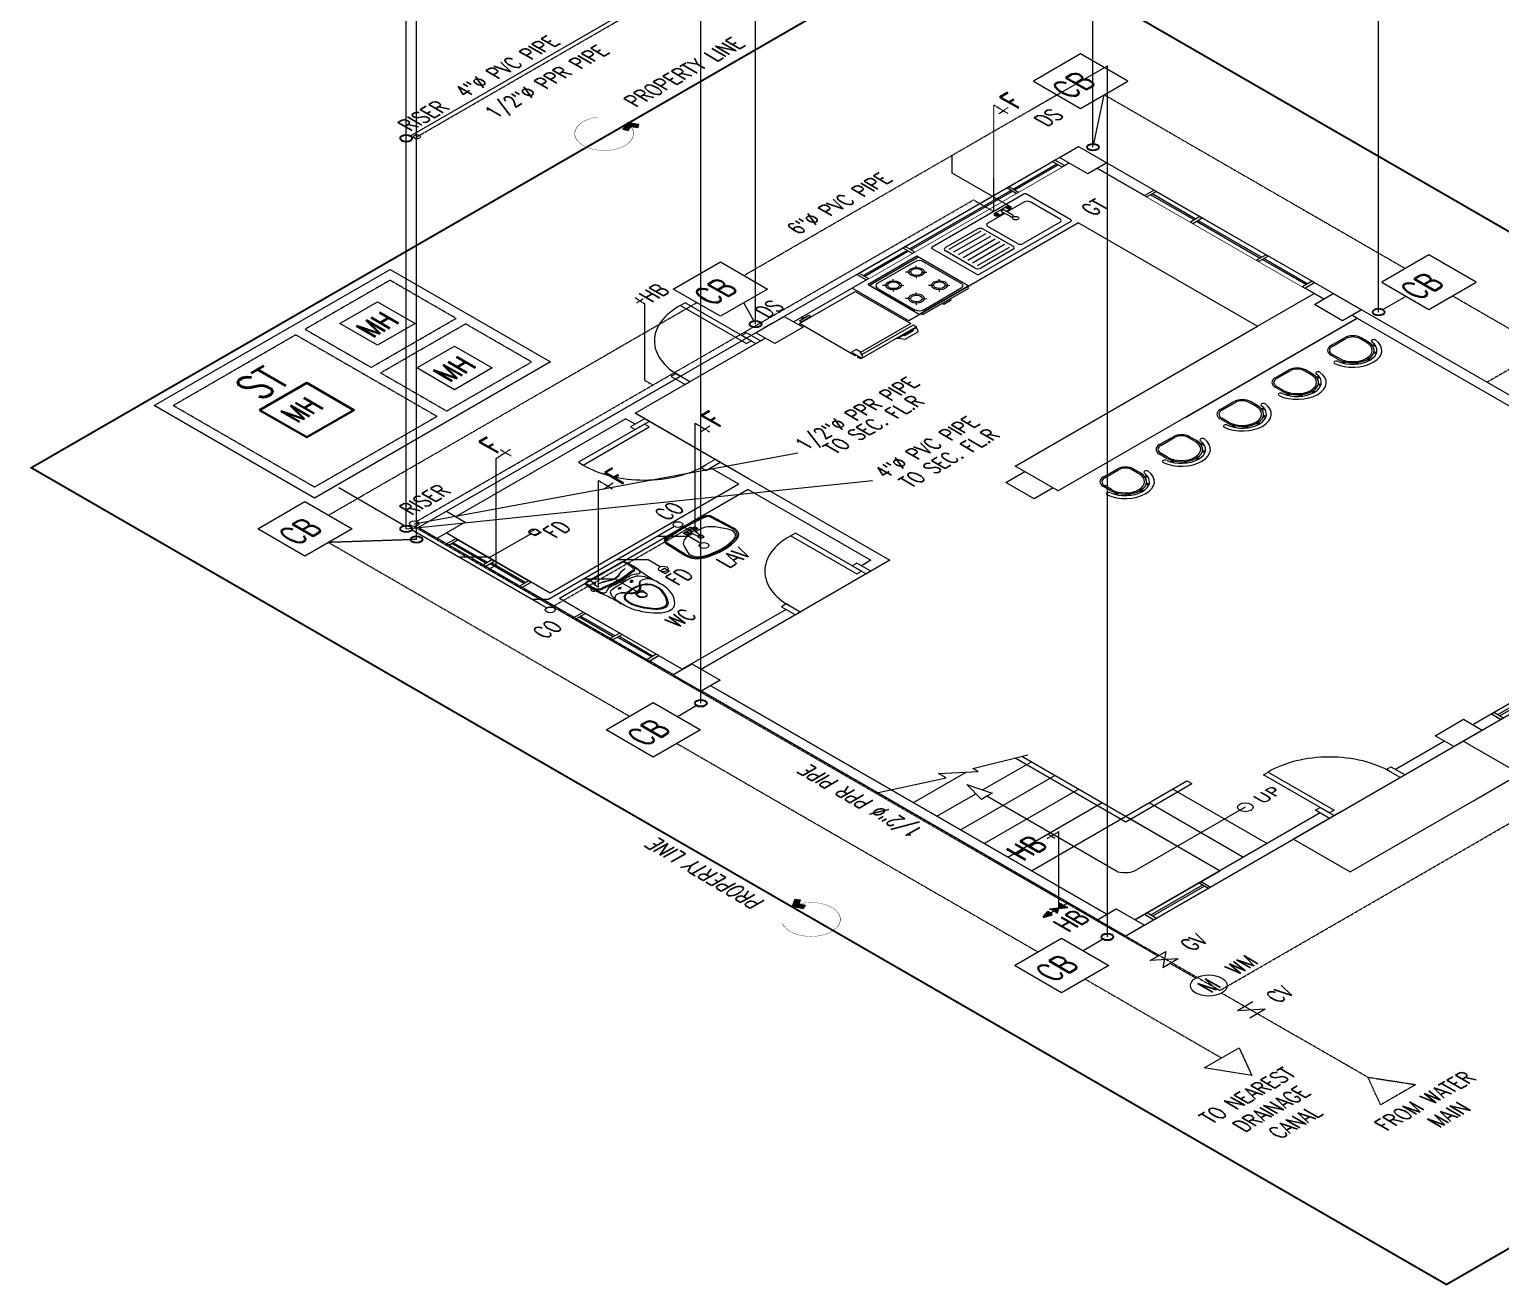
# Model space of a CAD drawing. Header units: millimetres. Extents: x 1634676 to 2610633, y -385676 to -37463.
# Drawn here: x 2183762 to 2194789, y -231281 to -221863 of the extents above; entities that cross this region are included whole.
import ezdxf

# ---------------------------------------------------------------- set-up
doc = ezdxf.new("R2010")
doc.units = ezdxf.units.MM
doc.header["$MEASUREMENT"] = 0
for name, pattern in [('1550A9-4$0$HIDDEN2', [0.1875, 0.125, -0.0625]), ('CENTER', [2, 1.25, -0.25, 0.25, -0.25]), ('DASHED', [0.75, 0.5, -0.25]), ('DASHED2', [0.375, 0.25, -0.125]), ('PHANTOM2', [1.25, 0.625, -0.125, 0.125, -0.125, 0.125, -0.125]), ('PHANTOMX2', [5, 2.5, -0.5, 0.5, -0.5, 0.5, -0.5])]:
    doc.linetypes.add(name, pattern=pattern)
doc.layers.get('0').update_dxf_attribs({"lineweight": 15})
for name, color, linetype, lineweight in [('.15', 7, 'Continuous', 15), ('.2', 2, 'Continuous', 20), ('RED', 1, 'Continuous', 9), ('ST-ANNOT_A', 74, 'Continuous', 20), ('ST-ANNOT_ALeadLines', 250, 'Continuous', 13), ('ST-COL_E', 6, 'Continuous', 30), ('ST-HATCH_E', 250, 'Continuous', 9), ('TEXT GRENN', 3, 'Continuous', 30)]:
    doc.layers.add(name, color=color, linetype=linetype, lineweight=lineweight)
doc.layers.add('A-FURN-SEAT-N', color=1, linetype='Continuous')
doc.layers.add('WATER LINE', color=2, linetype='CENTER')
doc.styles.add('ST_TEXT', font='romans.shx', dxfattribs={"width": 0.75})
doc.styles.add('VERDANA', font='verdana.ttf')

# ---------------------------------------------------------------- blocks, each defined once
blk = doc.blocks.new('12313123')
at = {"layer": 'ST-HATCH_E', "ltscale": 1000}
for p, q in [((1792512, -110043), (1795284, -110043)), ((1792512, -110043), (1799512, -110043)), ((1792512, -117543), (1792512, -110043)), ((1796262, -110042), (1796168, -110042)), ((1799512, -110043), (1799512, -117543)), ((1792612, -111343), (1792612, -110143)), ((1792612, -110143), (1794612, -110143)), ((1794612, -110243), (1794612, -110143)), ((1794712, -110143), (1799412, -110143)), ((1794712, -110143), (1794712, -112843)), ((1794712, -111343), (1794712, -110143)), ((1797012, -110743), (1797012, -110143)), ((1799412, -110143), (1797012, -110143)), ((1799412, -110143), (1799412, -117443)), ((1799412, -113097), (1799412, -110143)), ((1793055, -110677), (1793121, -110677)), ((1793055, -110739), (1793055, -110677)), ((1793121, -110677), (1793121, -110739)), ((1793121, -110739), (1793055, -110739)), ((1798812, -110743), (1797012, -110743)), ((1798812, -110743), (1798812, -112642)), ((1794612, -111343), (1794612, -111043)), ((1794612, -111343), (1792612, -111343)), ((1792612, -111643), (1792612, -111443)), ((1792612, -112743), (1792612, -111443)), ((1794612, -111443), (1792612, -111443)), ((1794612, -111443), (1794612, -112743)), ((1793398, -111721), (1793445, -111721)), ((1793398, -111774), (1793398, -111721)), ((1793445, -111774), (1793398, -111774)), ((1793445, -111721), (1793445, -111774)), ((1794612, -112643), (1794612, -112743)), ((1796242, -113097), (1796242, -112642)), ((1796242, -112642), (1798812, -112642)), ((1798812, -112642), (1799412, -112642)), ((1793712, -112743), (1792612, -112743)), ((1794612, -112743), (1794512, -112743)), ((1792612, -113043), (1792612, -112843)), ((1794712, -112843), (1792612, -112843)), ((1792612, -112843), (1792612, -113043)), ((1792612, -112843), (1792612, -117443)), ((1799412, -113097), (1796234, -113097)), ((1797589, -113097), (1799412, -113097)), ((1792612, -117443), (1792612, -113143)), ((1792494, -114904), (1793013, -115138)), ((1793013, -115138), (1793013, -115058)), ((1793013, -115058), (1793242, -115251)), ((1792612, -115193), (1793173, -115193)), ((1793242, -115251), (1793242, -115193)), ((1793242, -115193), (1793658, -115360)), ((1793003, -115525), (1793062, -115308)), ((1793062, -115308), (1793115, -115524)), ((1793562, -115322), (1793562, -116493)), ((1792612, -115443), (1793025, -115443)), ((1793095, -115443), (1793612, -115443)), ((1793612, -115342), (1793612, -117443)), ((1793060, -115525), (1793003, -115525)), ((1793115, -115524), (1793060, -115525)), ((1793060, -116909), (1793060, -115525)), ((1792612, -115693), (1793612, -115693)), ((1792612, -115943), (1793612, -115943)), ((1792612, -116193), (1793612, -116193)), ((1792612, -116443), (1793612, -116443)), ((1793562, -116493), (1794262, -116493)), ((1793612, -116443), (1793612, -117443)), ((1793612, -116443), (1794262, -116443)), ((1793862, -116443), (1793862, -117443)), ((1794112, -116443), (1794112, -117443)), ((1794262, -116443), (1794262, -116493)), ((1794329, -116994), (1793184, -116994)), ((1799512, -117543), (1792512, -117543)), ((1794673, -117443), (1792612, -117443)), ((1792612, -117443), (1793612, -117443)), ((1794791, -117543), (1794291, -117543)), ((1794291, -117543), (1794291, -118143)), ((1799412, -117443), (1795473, -117443)), ((1796091, -118143), (1796091, -117543)), ((1794291, -118143), (1795591, -118143)), ((1795591, -118143), (1796091, -118143))]:
    blk.add_line(p, q, dxfattribs=at)
at = {"layer": 'ST-HATCH_E'}
for p, q in [((1797798, -110676), (1797798, -110206)), ((1798783, -110191), (1797813, -110191)), ((1798455, -110212), (1798579, -110212)), ((1798455, -110255), (1798507, -110255)), ((1798510, -110319), (1798505, -110233)), ((1798515, -110223), (1798525, -110223)), ((1798531, -110320), (1798535, -110233)), ((1798534, -110255), (1798579, -110255)), ((1798798, -110676), (1798798, -110206)), ((1797848, -110611), (1797848, -110296)), ((1798218, -110266), (1797878, -110266)), ((1798219, -110302), (1797879, -110302)), ((1798219, -110352), (1797879, -110352)), ((1798248, -110611), (1798248, -110296)), ((1798298, -110611), (1798298, -110296)), ((1798507, -110266), (1798328, -110266)), ((1798510, -110319), (1798508, -110323)), ((1798517, -110337), (1798523, -110337)), ((1798532, -110323), (1798531, -110320)), ((1798718, -110266), (1798533, -110266)), ((1798748, -110611), (1798748, -110296)), ((1798219, -110402), (1797879, -110402)), ((1798219, -110452), (1797879, -110452)), ((1798219, -110502), (1797879, -110502)), ((1798219, -110552), (1797879, -110552)), ((1798783, -110691), (1797813, -110691)), ((1798218, -110641), (1797878, -110641)), ((1798219, -110602), (1797879, -110602)), ((1798718, -110641), (1798328, -110641)), ((1792932, -111421), (1792930, -111423)), ((1792930, -111437), (1792930, -111423)), ((1792930, -111423), (1792943, -111423)), ((1792932, -111421), (1792941, -111421)), ((1792932, -111421), (1792932, -111437)), ((1792937, -111401), (1792937, -111463)), ((1792937, -111468), (1792937, -111498)), ((1792941, -111421), (1792943, -111423)), ((1792941, -111421), (1792941, -111437)), ((1792943, -111437), (1792943, -111423)), ((1793906, -111443), (1793948, -111443)), ((1793927, -111422), (1793927, -111515)), ((1792922, -111483), (1792952, -111483)), ((1792937, -111489), (1792937, -111498)), ((1793868, -111498), (1793985, -111498)), ((1793868, -111509), (1793868, -111498)), ((1793869, -111502), (1793868, -111498)), ((1793868, -111536), (1793868, -111525)), ((1793869, -111532), (1793868, -111536)), ((1793868, -111536), (1793894, -111536)), ((1793869, -111508), (1793869, -111502)), ((1793869, -111502), (1793874, -111502)), ((1793869, -111532), (1793869, -111526)), ((1793869, -111532), (1793874, -111532)), ((1793896, -111502), (1793958, -111502)), ((1793896, -111532), (1793958, -111532)), ((1793916, -111601), (1793910, -111547)), ((1793915, -111602), (1793912, -111562)), ((1793938, -111601), (1793943, -111547)), ((1793938, -111602), (1793942, -111562)), ((1793985, -111536), (1793959, -111536)), ((1793984, -111502), (1793979, -111502)), ((1793984, -111532), (1793979, -111532)), ((1793984, -111502), (1793985, -111498)), ((1793984, -111508), (1793984, -111502)), ((1793984, -111532), (1793984, -111526)), ((1793984, -111532), (1793985, -111536)), ((1793985, -111509), (1793985, -111498)), ((1793985, -111536), (1793985, -111525)), ((1793027, -111667), (1793007, -111667)), ((1793039, -111667), (1793019, -111667)), ((1793023, -111657), (1793023, -111677)), ((1793135, -111667), (1793155, -111667)), ((1793147, -111667), (1793167, -111667)), ((1793151, -111657), (1793151, -111677)), ((1793916, -111601), (1793915, -111602)), ((1793938, -111601), (1793938, -111602)), ((1796610, -113209), (1796755, -113209)), ((1796610, -113224), (1796755, -113224)), ((1797204, -113209), (1797349, -113209)), ((1797204, -113224), (1797349, -113224)), ((1797849, -113209), (1797994, -113209)), ((1797849, -113224), (1797994, -113224)), ((1798431, -113209), (1798576, -113209)), ((1798431, -113224), (1798576, -113224)), ((1799021, -113209), (1799166, -113209)), ((1799021, -113224), (1799166, -113224)), ((1796523, -113369), (1796523, -113296)), ((1796537, -113369), (1796537, -113296)), ((1796827, -113369), (1796828, -113297)), ((1796842, -113369), (1796842, -113297)), ((1797116, -113369), (1797117, -113296)), ((1797131, -113369), (1797131, -113296)), ((1797421, -113369), (1797421, -113297)), ((1797436, -113369), (1797436, -113297)), ((1797762, -113369), (1797762, -113296)), ((1797776, -113369), (1797777, -113296)), ((1798067, -113369), (1798067, -113297)), ((1798081, -113369), (1798081, -113297)), ((1798344, -113369), (1798344, -113296)), ((1798358, -113369), (1798359, -113296)), ((1798649, -113369), (1798649, -113297)), ((1798663, -113369), (1798663, -113297)), ((1798934, -113369), (1798934, -113296)), ((1798948, -113369), (1798948, -113296)), ((1799238, -113369), (1799239, -113297)), ((1799253, -113369), (1799253, -113297)), ((1793412, -117443), (1792812, -117443)), ((1792812, -117543), (1793412, -117543)), ((1793387, -117482), (1792837, -117482)), ((1793387, -117504), (1792837, -117504)), ((1793387, -117543), (1793387, -117443)), ((1793387, -117443), (1793412, -117443)), ((1793412, -117543), (1793387, -117543)), ((1793412, -117443), (1793412, -117543)), ((1797091, -117443), (1796491, -117443)), ((1797066, -117482), (1796516, -117482)), ((1797066, -117504), (1796516, -117504))]:
    blk.add_line(p, q, dxfattribs=at)
at = {"layer": 'ST-HATCH_E', "linetype": '1550A9-4$0$HIDDEN2', "ltscale": 5}
for p, q in [((1800012, -114373), (1799512, -114373)), ((1792512, -117542), (1792512, -118542)), ((1792512, -118542), (1799512, -118542))]:
    blk.add_line(p, q, dxfattribs=at)
at = {"layer": 'ST-HATCH_E', "elevation": 0}
for points in [[(1795942, -110093), (1795992, -110093), (1795992, -109393), (1795942, -109393)], [(1795242, -110143), (1795292, -110143), (1795292, -109994), (1795242, -109994)], [(1795992, -110143), (1796042, -110143), (1796042, -109994), (1795992, -109994)], [(1794662, -110343), (1794662, -110293), (1793962, -110293), (1793962, -110343)], [(1794712, -111043), (1794712, -110993), (1794564, -110993), (1794564, -111043)], [(1794412, -112793), (1794462, -112793), (1794462, -112093), (1794412, -112093)], [(1793712, -112843), (1793762, -112843), (1793762, -112694), (1793712, -112694)], [(1794462, -112843), (1794512, -112843), (1794512, -112694), (1794462, -112694)], [(1794773, -117493), (1794723, -117493), (1794723, -116793), (1794773, -116793)], [(1795473, -117543), (1795423, -117543), (1795423, -117394), (1795473, -117394)]]:
    blk.add_lwpolyline(points, close=True, dxfattribs=at)
for points in [[(1796470, -110164), (1796470, -110140)], [(1796483, -110164), (1796483, -110140)], [(1796420, -110780), (1796407, -110780), (1796407, -110190), (1796999, -110190), (1796999, -110780), (1796465, -110780)], [(1796428, -110190), (1796428, -110185), (1796536, -110185), (1796536, -110190)], [(1796433, -110185), (1796433, -110164), (1796534, -110164), (1796534, -110185)], [(1797647, -110211), (1797129, -110211)], [(1797592, -110235), (1797187, -110235)], [(1797145, -110275), (1797145, -110679)], [(1797227, -110309), (1797198, -110280)], [(1797227, -110364), (1797198, -110393)], [(1797285, -110309), (1797311, -110280)], [(1797285, -110364), (1797311, -110393)], [(1797470, -110309), (1797441, -110280)], [(1797470, -110364), (1797441, -110393)], [(1797528, -110309), (1797555, -110280)], [(1797528, -110364), (1797555, -110393)], [(1797227, -110552), (1797198, -110523)], [(1797285, -110552), (1797311, -110523)], [(1797470, -110552), (1797441, -110523)], [(1797528, -110552), (1797555, -110523)], [(1797227, -110608), (1797198, -110637)], [(1797285, -110608), (1797311, -110637)], [(1797470, -110608), (1797441, -110637)], [(1797528, -110608), (1797555, -110637)], [(1796790, -110840), (1796793, -110846), (1796994, -110846), (1796999, -110840), (1796407, -110840), (1796407, -110806), (1796420, -110806)], [(1796444, -110822), (1796470, -110769), (1796470, -110729), (1796420, -110729), (1796420, -110822)], [(1796452, -110806), (1796999, -110806), (1796999, -110840)], [(1797145, -110737), (1797145, -110761), (1797631, -110761), (1797631, -110737)], [(1797187, -110721), (1797592, -110721)], [(1797349, -110761), (1797349, -110777), (1797430, -110777), (1797430, -110761)], [(1796798, -110846), (1796824, -110893), (1796965, -110893), (1796991, -110846)], [(1796949, -110846), (1796943, -110859), (1796853, -110859), (1796846, -110846)], [(1794136, -111458), (1794136, -111443), (1793718, -111443), (1793718, -111458)], [(1792812, -117543), (1792837, -117543), (1792837, -117443), (1792812, -117443), (1792812, -117530)], [(1792812, -117443), (1792812, -117543)], [(1796491, -117543), (1796516, -117543), (1796516, -117443), (1796491, -117443), (1796491, -117530)], [(1796491, -117443), (1796491, -117543)]]:
    blk.add_lwpolyline(points, dxfattribs=at)
at = {"layer": 'ST-HATCH_E'}
for points in [[(1794712, -110293), (1794712, -110243), (1794564, -110243), (1794564, -110293)], [(1794723, -117543), (1794673, -117543), (1794673, -117394), (1794723, -117394)]]:
    blk.add_lwpolyline(points, close=True, dxfattribs=at)
for points in [[(1797129, -110679), (1797129, -110195), (1797129, -110737), (1797647, -110737), (1797647, -110195), (1797129, -110195)], [(1797631, -110679), (1797631, -110275)]]:
    blk.add_lwpolyline(points, dxfattribs=at)
at = {"layer": 'ST-HATCH_E', "elevation": 0}
for points in [[(1793087, -111437), (1792894, -111437, 0.37029), (1792880, -111450, 0.045983), (1792873, -111520, 0.001799), (1792872, -111523, 0.001799)], [(1792879, -111523, -0.01864), (1792880, -111450)], [(1793087, -111585, -0.05798), (1792969, -111576, 0.05248), (1792920, -111573, -0.359755), (1792894, -111549, -0.063624), (1792888, -111453, -0.41741), (1792898, -111443), (1793087, -111443)], [(1793087, -111437), (1793279, -111437, -0.37029), (1793294, -111450, -0.045983), (1793301, -111520, -0.066349), (1793291, -111626, 0.023082), (1793282, -111746, 0.020841), (1793282, -111836)], [(1793087, -111585, 0.05798), (1793205, -111576, -0.05248), (1793253, -111573, 0.359755), (1793280, -111549, 0.063624), (1793285, -111453, 0.41741), (1793275, -111443), (1793087, -111443)], [(1793087, -111613, 0.027608), (1793160, -111609, -0.074263), (1793209, -111609, -0.10869), (1793250, -111629, 0.57652), (1793288, -111612, 0.041432), (1793294, -111450)], [(1792873, -111561, 0.041013), (1792882, -111626, -0.023082), (1792892, -111746, -0.020841), (1792891, -111836)], [(1792875, -111524, 0.181108), (1792874, -111526, 0.048177), (1792875, -111559, 0.150706), (1792876, -111560)], [(1793087, -111613, -0.027608), (1793013, -111609, 0.074263), (1792965, -111609, 0.10869), (1792923, -111629, -0.57652), (1792886, -111612, -0.012948), (1792881, -111561, -0.012948)], [(1793086, -111597, -0.057944), (1792966, -111588, 0.052815), (1792919, -111585, -0.293076), (1792883, -111561, -0.293076)], [(1793087, -111549, -0.122769), (1793014, -111531, 0.082103), (1792981, -111520, 0.036414), (1792940, -111516)], [(1793087, -111556, -0.15044), (1793010, -111533, 0.048879), (1792987, -111524, 0.061537), (1792940, -111516)], [(1793086, -111597, 0.057944), (1793207, -111588, -0.052815), (1793253, -111585, 0.36261), (1793292, -111551)], [(1793087, -111556, 0.15044), (1793164, -111533, -0.048879), (1793186, -111524, -0.061537), (1793233, -111516)], [(1793087, -111549, 0.122769), (1793160, -111531, -0.082103), (1793193, -111520, -0.036414), (1793233, -111516)], [(1792891, -111836, -0.052513), (1792901, -111742, -0.139783), (1792937, -111657, -0.164142), (1792999, -111634), (1793087, -111634)], [(1793282, -111824, 0.045619), (1793272, -111742, 0.139783), (1793237, -111657, 0.164142), (1793174, -111634), (1793087, -111634)], [(1793914, -111609, 0.015817), (1793913, -111610, 2.688714)], [(1793914, -111614, 0.017579), (1793914, -111615, 2.077742)], [(1793087, -111800, -0.222287), (1793030, -111774, -0.029027), (1793002, -111736, 0.208424), (1792960, -111710, 0.292075), (1792901, -111742)], [(1793087, -112087, -0.25563), (1793018, -112049, -0.119659), (1792942, -111898, -0.103174), (1792942, -111818, -0.232408), (1792998, -111755, -0.090344), (1793069, -111738), (1793087, -111737)], [(1793089, -112073, -0.219956), (1793025, -112044, -0.118286), (1792949, -111897, -0.109776), (1792949, -111819, -0.232044), (1793000, -111761, -0.09043), (1793069, -111745), (1793087, -111744)], [(1793086, -111788, -0.140617), (1793043, -111775, -0.093588), (1793009, -111738, 0.23322), (1792960, -111710, 0.255018)], [(1793085, -112073, 0.219956), (1793148, -112044, 0.118286), (1793224, -111897, 0.109776), (1793225, -111819, 0.232044), (1793173, -111761, 0.09043), (1793104, -111745), (1793086, -111744)], [(1793087, -111800, 0.217716), (1793143, -111774, 0.029027), (1793171, -111736, -0.208424), (1793213, -111710, -0.292075), (1793272, -111742)], [(1793087, -111788, 0.140617), (1793130, -111775, 0.093588), (1793164, -111738, -0.23322), (1793213, -111710, -0.255018)], [(1793087, -112087, 0.25563), (1793156, -112049, 0.119659), (1793231, -111898, 0.103174), (1793232, -111818, 0.232408), (1793176, -111755, 0.090344), (1793104, -111738), (1793087, -111737)], [(1793087, -112137, -0.232203), (1792997, -112099, -0.174433), (1792895, -111892, -0.03147), (1792891, -111836, -0.03147)], [(1793087, -111884, -0.341543), (1793057, -111863, -0.07795), (1793052, -111815, -0.460293), (1793059, -111809, 0.021492), (1793087, -111811)], [(1793087, -111884, 0.341543), (1793116, -111863, 0.07795), (1793121, -111815, 0.460293), (1793114, -111809, -0.021492), (1793087, -111811)], [(1793087, -112137, 0.232203), (1793176, -112099, 0.174433), (1793279, -111892, 0.03147), (1793282, -111836, 0.03147)]]:
    blk.add_lwpolyline(points, format="xyb", dxfattribs=at)
for points in [[(1794099, -111837, 0.328153), (1794182, -111714), (1794172, -111498, 0.357797), (1794137, -111458, 0.075286), (1793717, -111458, 0.357797), (1793681, -111498), (1793672, -111714, 0.328153), (1793754, -111837, 0.174703)], [(1794159, -111497, 0.362688), (1794133, -111469, 0.067947), (1793720, -111469, 0.362688), (1793695, -111497), (1793685, -111716, 0.329049), (1793760, -111827, 0.173013), (1794094, -111827, 0.329049), (1794169, -111716)], [(1792875, -111524, 0.332977), (1792855, -111532, 0.118319), (1792853, -111542, 0.118319), (1792855, -111552, 0.341044), (1792876, -111560, 0.216749), (1792878, -111561), (1792882, -111561, 0.449928), (1792885, -111558, -0.049432), (1792884, -111526, 0.437007), (1792881, -111523), (1792877, -111523, 0.18933), (1792875, -111524)], [(1793017, -111661), (1793029, -111661, -1), (1793029, -111674), (1793017, -111674, -1)], [(1793017, -111661), (1793029, -111661, -1), (1793029, -111674), (1793017, -111674, -1)], [(1793157, -111661), (1793145, -111661, 1), (1793145, -111674), (1793157, -111674, 1)], [(1793157, -111661), (1793145, -111661, 1), (1793145, -111674), (1793157, -111674, 1)]]:
    blk.add_lwpolyline(points, format="xyb", close=True, dxfattribs=at)
at = {"layer": 'ST-HATCH_E'}
blk.add_lwpolyline([(1793911, -111552), (1793866, -111552, 0.283963), (1793753, -111622), (1793714, -111700, 0.447772), (1793760, -111816, 0.176211), (1794093, -111816, 0.447772), (1794139, -111700), (1794100, -111622, 0.283963), (1793988, -111552), (1793943, -111552, 0.283963)], format="xyb", dxfattribs=at)
for centre, radius in [((1798455, -110233), 15.9), ((1798455, -110233), 11.4), ((1798579, -110233), 15.9), ((1798579, -110233), 11.4), ((1797257, -110337), 59.5), ((1797257, -110337), 43.6), ((1797501, -110337), 59.5), ((1797501, -110337), 43.6), ((1798522, -110368), 22.7), ((1797257, -110580), 59.5), ((1797257, -110580), 43.6), ((1797501, -110580), 59.5), ((1797501, -110580), 43.6), ((1792937, -111483), 10.3), ((1793885, -111517), 18.4), ((1793885, -111517), 14.4), ((1793927, -111517), 7.95), ((1793969, -111517), 18.4), ((1793969, -111517), 14.4), ((1793927, -111626), 20.9), ((1793927, -111626), 16.7), ((1796524, -113432), 10.9), ((1796840, -113433), 10.9), ((1797118, -113432), 10.9), ((1797434, -113433), 10.9), ((1797763, -113432), 10.9), ((1798080, -113433), 10.9), ((1798345, -113432), 10.9), ((1798662, -113433), 10.9), ((1798935, -113432), 10.9), ((1799251, -113433), 10.9), ((1796584, -113508), 10.9), ((1796682, -113539), 10.9), ((1796780, -113508), 10.9), ((1797178, -113508), 10.9), ((1797276, -113539), 10.9), ((1797374, -113508), 10.9), ((1797823, -113508), 10.9), ((1797921, -113539), 10.9), ((1798020, -113508), 10.9), ((1798405, -113508), 10.9), ((1798503, -113539), 10.9), ((1798602, -113508), 10.9), ((1798995, -113508), 10.9), ((1799093, -113539), 10.9), ((1799191, -113508), 10.9)]:
    blk.add_circle(centre, radius, dxfattribs=at)
at = {"layer": 'ST-HATCH_E', "ltscale": 1000}
blk.add_circle((1794329, -116994), 57.9, dxfattribs=at)
at = {"layer": 'ST-HATCH_E'}
for centre, radius, start, end in [((1795932, -110032), 640, 89.0793, 180.9207), ((1797189, -110276), 41, 90, 180), ((1797593, -110276), 41, 0, 90), ((1797813, -110206), 15, 90, 180), ((1798455, -110233), 21.5, 90, 270), ((1798515, -110233), 10, 90, 183.2996), ((1798525, -110233), 10, 357.0819, 90), ((1798579, -110233), 21.5, 270, 90), ((1798783, -110206), 15, 0, 90), ((1794602, -110353), 640, 179.0793, 270.9207), ((1797878, -110296), 30, 90, 180), ((1798218, -110296), 30, 0, 90), ((1798328, -110296), 30, 90, 180), ((1798517, -110327), 10, 152.1728, 270), ((1798523, -110327), 10, 270, 24.7752), ((1798718, -110296), 30, 0, 90), ((1797189, -110680), 41, 180, 270), ((1797593, -110680), 41, 270, 360), ((1797813, -110676), 15, 180, 270), ((1797878, -110611), 30, 180, 270), ((1798218, -110611), 30, 270, 0), ((1798328, -110611), 30, 180, 270), ((1798718, -110611), 30, 270, 0), ((1798783, -110676), 15, 270, 0), ((1796432, -110821), 11.9, 180, 360), ((1793758, -111499), 63.2, 142.845, 177.9653), ((1794095, -111499), 63.2, 2.0347, 37.155), ((1793861, -111517), 9.61, 315.8561, 44.1439), ((1793885, -111493), 9.61, 225.8561, 314.1439), ((1793885, -111541), 9.61, 45.8561, 134.1439), ((1793894, -111553), 16.7, 15.0613, 90), ((1793893, -111549), 16.7, 5.9777, 83.3473), ((1793909, -111517), 9.61, 135.8561, 224.1439), ((1793960, -111549), 16.7, 96.6527, 174.0223), ((1793959, -111553), 16.7, 90, 164.9387), ((1793945, -111517), 9.61, 315.8561, 44.1439), ((1793969, -111493), 9.61, 225.8561, 314.1439), ((1793969, -111541), 9.61, 45.8561, 134.1439), ((1793993, -111517), 9.61, 135.8561, 224.1439), ((1793927, -111520), 82.8, 261.872, 278.128), ((1793927, -111520), 81.8, 262.2121, 277.7879), ((1794402, -112732), 640, 89.0793, 180.9207), ((1796610, -113296), 87.1, 89.9094, 179.9095), ((1796610, -113296), 72.6, 89.9093, 179.9094), ((1796755, -113297), 87.1, 359.9094, 89.9094), ((1796755, -113297), 72.6, 359.9094, 89.9094), ((1797204, -113296), 87.1, 89.9094, 179.9095), ((1797204, -113296), 72.6, 89.9093, 179.9094), ((1797349, -113297), 87.1, 359.9094, 89.9094), ((1797349, -113297), 72.6, 359.9094, 89.9094), ((1797849, -113296), 87.1, 89.9094, 179.9095), ((1797849, -113296), 72.6, 89.9093, 179.9094), ((1797994, -113297), 87.1, 359.9094, 89.9094), ((1797994, -113297), 72.6, 359.9094, 89.9094), ((1798431, -113296), 87.1, 89.9094, 179.9095), ((1798431, -113296), 72.6, 89.9093, 179.9094), ((1798576, -113297), 87.1, 359.9094, 89.9094), ((1798576, -113297), 72.6, 359.9094, 89.9094), ((1799021, -113296), 87.1, 89.9094, 179.9095), ((1799021, -113296), 72.6, 89.9093, 179.9094), ((1799166, -113297), 87.1, 359.9094, 89.9094), ((1799166, -113297), 72.6, 359.9094, 89.9094), ((1796484, -113393), 18.3, 359.9094, 179.9094), ((1796682, -113369), 218, 186.4101, 269.9094), ((1796682, -113369), 181, 187.7176, 269.9094), ((1796682, -113369), 160, 179.9094, 359.9094), ((1796682, -113369), 145, 179.9094, 359.9094), ((1796682, -113369), 160, 214.7991, 352.6829), ((1796682, -113369), 181, 269.9095, 352.1013), ((1796682, -113369), 218, 269.9095, 353.4088), ((1796880, -113394), 18.3, 359.9094, 179.9094), ((1797078, -113393), 18.3, 359.9094, 179.9094), ((1797276, -113369), 218, 186.4101, 269.9094), ((1797276, -113369), 181, 187.7176, 269.9094), ((1797276, -113369), 160, 179.9094, 359.9094), ((1797276, -113369), 145, 179.9094, 359.9094), ((1797276, -113369), 160, 214.7991, 352.6829), ((1797276, -113369), 181, 269.9095, 352.1013), ((1797276, -113369), 218, 269.9095, 353.4088), ((1797474, -113394), 18.3, 359.9094, 179.9094), ((1797724, -113393), 18.3, 359.9094, 179.9094), ((1797922, -113369), 218, 186.4101, 269.9094), ((1797922, -113369), 181, 187.7176, 269.9094), ((1797922, -113369), 160, 179.9094, 359.9094), ((1797922, -113369), 145, 179.9094, 359.9094), ((1797922, -113369), 160, 214.7991, 352.6829), ((1797922, -113369), 181, 269.9095, 352.1013), ((1797922, -113369), 218, 269.9095, 353.4088), ((1798120, -113394), 18.3, 359.9094, 179.9094), ((1798305, -113393), 18.3, 359.9094, 179.9094), ((1798504, -113369), 218, 186.4101, 269.9094), ((1798504, -113369), 181, 187.7176, 269.9094), ((1798504, -113369), 160, 179.9094, 359.9094), ((1798504, -113369), 145, 179.9094, 359.9094), ((1798504, -113369), 160, 214.7991, 352.6829), ((1798504, -113369), 181, 269.9095, 352.1013), ((1798504, -113369), 218, 269.9095, 353.4088), ((1798701, -113394), 18.3, 359.9094, 179.9094), ((1798895, -113393), 18.3, 359.9094, 179.9094), ((1799093, -113369), 218, 186.4101, 269.9094), ((1799093, -113369), 181, 187.7176, 269.9094), ((1799093, -113369), 160, 179.9094, 359.9094), ((1799093, -113369), 145, 179.9094, 359.9094), ((1799093, -113369), 160, 214.7991, 352.6829), ((1799093, -113369), 181, 269.9095, 352.1013), ((1799093, -113369), 218, 269.9095, 353.4088), ((1799291, -113394), 18.3, 359.9094, 179.9094), ((1794783, -117432), 640, 359.0793, 90.9207)]:
    blk.add_arc(centre, radius, start, end, dxfattribs=at)
at = {"layer": 'ST-HATCH_E', "ltscale": 1000}
blk.add_arc((1793184, -116861), 133, 201.285, 270, dxfattribs=at)
at = {"layer": 'ST-HATCH_E'}
blk.add_point((1793927, -111443), dxfattribs=at)
at = {"layer": 'ST-HATCH_E', "linetype": 'Continuous', "style": 'VERDANA'}
blk.add_text('UP', height=120, dxfattribs=at).set_placement((1794450, -117059))
for points in [[(1797162, -110143), (1799262, -110143), (1799262, -110043), (1797162, -110043)], [(1792512, -110343), (1792512, -111143), (1792612, -111143), (1792612, -110343)], [(1799412, -110843), (1799412, -112543), (1799512, -112543), (1799512, -110843)], [(1792512, -111693), (1792512, -112493), (1792612, -112493), (1792612, -111693)]]:
    blk.add_wipeout(points).dxf.layer = 'ST-HATCH_E'
at = {"layer": 'ST-HATCH_E'}
for p, q in [((1797650, -110088), (1797187, -110088)), ((1797650, -110104), (1797187, -110104)), ((1797675, -110088), (1798750, -110088)), ((1797675, -110104), (1798750, -110104)), ((1798775, -110088), (1799237, -110088)), ((1798775, -110104), (1799237, -110104)), ((1792544, -110730), (1792544, -110368)), ((1792560, -110730), (1792560, -110368)), ((1792564, -110755), (1792564, -111118)), ((1792580, -110755), (1792580, -111118)), ((1799451, -111330), (1799451, -110868)), ((1799467, -111330), (1799467, -110868)), ((1799451, -111355), (1799451, -112030)), ((1799467, -111355), (1799467, -112030)), ((1792544, -112080), (1792544, -111718)), ((1792560, -112080), (1792560, -111718)), ((1792564, -112105), (1792564, -112468)), ((1792580, -112105), (1792580, -112468)), ((1799451, -112055), (1799451, -112518)), ((1799467, -112055), (1799467, -112518))]:
    blk.add_line(p, q, dxfattribs=at)
at = {"layer": 'ST-HATCH_E', "elevation": 0}
for points in [[(1797162, -110043), (1799262, -110043)], [(1797162, -110043), (1797187, -110043), (1797187, -110143), (1797162, -110143), (1797162, -110055)], [(1797162, -110143), (1797162, -110043)], [(1797675, -110043), (1797650, -110043), (1797650, -110143), (1797675, -110143), (1797675, -110043)], [(1798750, -110043), (1798775, -110043), (1798775, -110143), (1798750, -110143), (1798750, -110043)], [(1799262, -110043), (1799237, -110043), (1799237, -110143), (1799262, -110143), (1799262, -110055)], [(1799262, -110143), (1799262, -110043)], [(1792612, -110343), (1792612, -110368), (1792512, -110368), (1792512, -110343), (1792600, -110343)], [(1792512, -110343), (1792612, -110343)], [(1792512, -111143), (1792512, -110343)], [(1792612, -110343), (1792612, -111143)], [(1792612, -110755), (1792612, -110730), (1792512, -110730), (1792512, -110755), (1792612, -110755)], [(1799512, -110843), (1799512, -110868), (1799412, -110868), (1799412, -110843), (1799500, -110843)], [(1799412, -110843), (1799512, -110843)], [(1799512, -110843), (1799512, -112543)], [(1792612, -111143), (1792612, -111118), (1792512, -111118), (1792512, -111143), (1792600, -111143)], [(1792512, -111143), (1792612, -111143)], [(1799512, -111355), (1799512, -111330), (1799412, -111330), (1799412, -111355), (1799512, -111355)], [(1792612, -111693), (1792612, -111718), (1792512, -111718), (1792512, -111693), (1792600, -111693)], [(1792512, -111693), (1792612, -111693)], [(1792512, -112493), (1792512, -111693)], [(1792612, -111693), (1792612, -112493)], [(1792612, -112105), (1792612, -112080), (1792512, -112080), (1792512, -112105), (1792612, -112105)], [(1799512, -112030), (1799512, -112055), (1799412, -112055), (1799412, -112030), (1799512, -112030)], [(1792612, -112493), (1792612, -112468), (1792512, -112468), (1792512, -112493), (1792600, -112493)], [(1792512, -112493), (1792612, -112493)], [(1799512, -112543), (1799512, -112518), (1799412, -112518), (1799412, -112543), (1799500, -112543)], [(1799412, -112543), (1799512, -112543)]]:
    blk.add_lwpolyline(points, dxfattribs=at)
blk = doc.blocks.new('Area Point Arrow')
at = {"layer": 'ST-ANNOT_ALeadLines', "ltscale": 2}
blk.add_hatch(color=2, dxfattribs=at).paths.add_polyline_path([(0, 1), (75, -119), (170, -60), (45, 142), (-173, 49), (-129, -54)])
at = {"layer": 'ST-ANNOT_ALeadLines', "color": 2, "ltscale": 2, "const_width": 10}
blk.add_lwpolyline([(-238, 704, 2.805748), (0, 1, -0.127272)], format="xyb", dxfattribs=at)
at = {"layer": 'ST-ANNOT_ALeadLines', "color": 2}
blk.add_lwpolyline([(0, 1), (75, -119), (170, -60), (45, 142), (-173, 49), (-129, -54), (0, 1)], dxfattribs=at)
blk = doc.blocks.new('243242342342')
at = {"color": 6, "linetype": 'PHANTOM2', "ltscale": 10, "const_width": 20}
blk.add_lwpolyline([(1791012, -107443), (1801012, -107443), (1801012, -122443), (1791012, -122443), (1791012, -107443)], dxfattribs=at)
at = {"layer": 'ST-ANNOT_ALeadLines', "xscale": 0.375, "yscale": 0.375, "zscale": 0.375}
blk.add_blockref('Area Point Arrow', (1797322, -107488), dxfattribs=at)
at = {"layer": 'ST-ANNOT_ALeadLines', "xscale": 0.3750000000000002, "yscale": 0.3750000000000002, "zscale": 0.3750000000000002, "rotation": 90}
blk.add_blockref('Area Point Arrow', (1791074, -115517), dxfattribs=at)
at = {"layer": 'ST-ANNOT_A', "char_height": 150, "width": 1779.23, "attachment_point": 4, "style": 'ST_TEXT'}
for insert, rotation in [((1797524, -107266), 359.4889), ((1790852, -115316), 89.4889)]:
    blk.add_mtext('{\\C6;PROPERTY LINE}', dxfattribs=dict(at, insert=insert, rotation=rotation))
blk = doc.blocks.new('769789789789')
for points in [[(1792812, -125948), (1792812, -125748), (1792512, -125748), (1792512, -125948)], [(1796392, -125948), (1796392, -125748), (1796092, -125748), (1796092, -125948)], [(1799312, -126048), (1799512, -126048), (1799512, -125748), (1799312, -125748)], [(1792512, -128748), (1792712, -128748), (1792712, -128448), (1792512, -128448)], [(1796042, -128748), (1796242, -128748), (1796242, -128448), (1796042, -128448)], [(1799312, -128748), (1799512, -128748), (1799512, -128448), (1799312, -128448)], [(1792512, -133248), (1792712, -133248), (1792712, -132948), (1792512, -132948)], [(1799312, -133248), (1799512, -133248), (1799512, -132948), (1799312, -132948)], [(1795992, -133048), (1795992, -133248), (1796292, -133248), (1796292, -133048)]]:
    blk.add_wipeout(points).dxf.layer = 'ST-HATCH_E'
at = {"layer": '.15', "color": 6}
for points in [[(1792512, -125948), (1792512, -125748), (1792812, -125748), (1792812, -125948)], [(1796092, -125948), (1796092, -125748), (1796392, -125748), (1796392, -125948)], [(1799312, -125748), (1799512, -125748), (1799512, -126048), (1799312, -126048)], [(1792512, -128448), (1792712, -128448), (1792712, -128748), (1792512, -128748)], [(1796042, -128448), (1796242, -128448), (1796242, -128748), (1796042, -128748)], [(1799312, -128448), (1799512, -128448), (1799512, -128748), (1799312, -128748)], [(1792512, -132948), (1792712, -132948), (1792712, -133248), (1792512, -133248)], [(1799312, -132948), (1799512, -132948), (1799512, -133248), (1799312, -133248)], [(1796292, -133048), (1796292, -133248), (1795992, -133248), (1795992, -133048)]]:
    blk.add_lwpolyline(points, close=True, dxfattribs=at)
blk = doc.blocks.new('324324234')
at = {"layer": '.2', "linetype": 'Continuous'}
blk.add_blockref('243242342342', (0, 0), dxfattribs=at)
blk.add_blockref('769789789789', (0, 15705), dxfattribs=at)
blk = doc.blocks.new('A$C2B457572')
at = {"layer": 'WATER LINE'}
for points in [[(-0.048, 0.072), (0, 0), (0.048, 0.072)], [(0, 0), (-0.048, -0.072), (0.048, -0.072)], [(0.03, -0.115), (-0.03, -0.115), (0, -0.205)]]:
    blk.add_hatch(color=256, dxfattribs=at).paths.add_polyline_path(points)
for p, q in [((0.048, -0.072), (-0.048, 0.072)), ((-0.048, -0.072), (0.048, 0.072))]:
    blk.add_line(p, q, dxfattribs=at)
blk.add_lwpolyline([(-0.03, -0.115), (0, -0.205), (0, -0.205), (0.03, -0.115)], close=True, dxfattribs=at)

msp = doc.modelspace()

# ---------------------------------------------------------------- block references
at = {"layer": '.2', "linetype": 'Continuous', "extrusion": (0, 0.816497, 0.57735), "rotation": 225}
msp.add_blockref('12313123', (-841366.099, 1321191.429, -183312.056), dxfattribs=at)

# ---------------------------------------------------------------- next in the draw order: block references
msp.add_blockref('324324234', (-841366.099, 1321191.429, -183312.056), dxfattribs=at)

# ---------------------------------------------------------------- next in the draw order: linework, layer by layer
at = {"layer": '.15', "color": 1, "linetype": 'PHANTOMX2', "ltscale": 1.5}
for points, elevation in [([(2190989.608, -223229.275), (2190989.608, -222429.275)], -1811.926), ([(2190989.608, -222429.275), (2191095.43, -222492.913)], -1811.926), ([(2191099.287, -222448.549), (2191027.743, -222496.69)], -1811.926), ([(2188374.616, -223921.889), (2188301.306, -223875.276)], -22.843), ([(2188363.152, -223883.558), (2188312.769, -223913.607)], -22.843), ([(2188374.616, -224494.348), (2188374.616, -223921.889)], -22.843), ([(2188374.616, -224494.348), (2188435.283, -224529.374)], -22.843), ([(2188752.746, -225616.151), (2188752.746, -224816.151)], 1563.627), ([(2188752.746, -224816.151), (2188858.568, -224879.79)], 1563.627), ([(2188862.425, -224835.426), (2188790.882, -224883.566)], 1563.627), ([(2187260.033, -225080.274), (2187368.692, -225010.072)], 1937.153), ([(2187373.2, -225062.239), (2187293.806, -225015.776)], 1937.153), ([(2187260.033, -225880.274), (2187260.033, -225080.274)], 1937.153), ([(2188027.055, -226045.036), (2188027.055, -225245.036)], 2170.162), ([(2188027.055, -225245.036), (2188132.877, -225308.674)], 2170.162), ([(2188136.734, -225264.311), (2188065.191, -225312.451)], 2170.162), ([(2191477.174, -227878.964), (2191390.544, -227930.356)], 5573.306), ([(2191449.747, -227928.801), (2191393.01, -227895.327)], 5573.306), ([(2191477.174, -228451.423), (2191477.174, -227878.964)], 5573.306)]:
    msp.add_lwpolyline(points, dxfattribs=dict(at, elevation=elevation))
at = {"layer": '.2', "linetype": 'Continuous', "ltscale": 3, "extrusion": (0, 0.816497, 0.57735)}
for p, q in [((2191733.934, -222746.112, -2495.221), (2191733.934, -216214.139, 2123.581)), ((2189204.178, -224073.17, -618.478), (2189204.178, -217541.197, 4000.324)), ((2193874.709, -223982.497, -746.709), (2193874.709, -217450.524, 3872.093)), ((2186663.36, -225687.669, 1664.768), (2186663.36, -219155.696, 6283.57)), ((2188795.044, -226915.243, 3400.82), (2188795.044, -220383.27, 8019.622)), ((2186586.164, -225607.562, 1551.48), (2186586.164, -221711.206, 4701.455)), ((2191841.944, -228667.06, 5878.263), (2191841.944, -222135.087, 10497.065)), ((2191739.375, -222720.704, -2531.154), (2191818.112, -222353, -3051.166)), ((2189191.084, -224048.71, -653.069), (2189117.884, -223911.977, -846.439)), ((2193906.064, -223964.394, -772.311), (2194080.819, -223863.499, -914.998)), ((2186568.244, -225581.702, 1514.908), (2186080.229, -225299.947, 1116.446)), ((2188597.529, -225591.028, 1528.097), (2187653.188, -226136.243, 2299.148)), ((2187590.963, -226172.169, 2349.955), (2186630.955, -225617.908, 1566.112)), ((2187653.188, -226136.243, 2299.148), (2187528.738, -226136.243, 2299.148)), ((2187590.963, -226172.169, 2349.955), (2187639.4, -226200.134, 2389.504)), ((2188763.689, -226933.346, 3426.421), (2188620.4, -227016.074, 3543.416)), ((2191810.588, -228685.163, 5903.865), (2191660.968, -228771.546, 6026.029))]:
    msp.add_line(p, q, dxfattribs=at)
at = {"layer": '.2', "color": 1, "ltscale": 2, "extrusion": (0, 0.816497, 0.57735)}
for p, q in [((2186617.52, -222661.676, 6045.623), (2191573.981, -219800.062, 1998.688)), ((2191121.02, -223196.737, -1857.941), (2190679.279, -222941.698, -2218.621)), ((2187518.621, -225646.657, 1606.769), (2187216.872, -225820.871, 1853.145)), ((2188793.888, -225716.457, 1705.48), (2188704.271, -225664.717, 1632.309)), ((2188489.125, -225892.412, 1954.318), (2188399.508, -225840.672, 1881.147)), ((2188327.904, -226085.513, 2227.405), (2188151.667, -225983.763, 2083.508))]:
    msp.add_line(p, q, dxfattribs=at)
at = {"layer": '.2', "color": 1, "linetype": 'PHANTOMX2', "ltscale": 1.5, "extrusion": (0, 0.816497, 0.57735)}
for p, q in [((2186666.774, -222668.757, 6055.636), (2190213.154, -220621.253, 3160.028)), ((2186665.139, -225551.367, 1472.008), (2190838.364, -223141.954, -1935.416)), ((2190838.364, -223141.954, -1935.416), (2190989.608, -223229.275, -1811.926)), ((2192221.283, -228810.982, 6081.8), (2186641.802, -225589.667, 1526.173)), ((2187683.069, -226190.843, 2376.364), (2188716.677, -225594.09, 1532.427)), ((2188027.055, -226045.036, 2170.162), (2187983.676, -226019.406, 2133.916)), ((2191360.347, -228518.873, 5668.695), (2191537.862, -228416.409, 5523.789)), ((2193793.886, -229718.925, 7365.825), (2192696.099, -229088.061, 6473.649))]:
    msp.add_line(p, q, dxfattribs=at)
at = {"layer": '.2', "linetype": 'Continuous', "ltscale": 3}
msp.add_line((2191272.55, -222463.827, 10961.973), (2191841.944, -222135.087, 10497.065), dxfattribs=at)
at = {"layer": '.2', "color": 2, "linetype": 'DASHED2', "ltscale": 5, "extrusion": (0, 0.816497, 0.57735)}
for p, q in [((2186323.814, -224397.098, -160.375), (2186959.975, -224029.811, -679.797)), ((2186394.525, -224437.923, -102.64), (2187030.685, -224070.635, -622.062))]:
    msp.add_line(p, q, dxfattribs=at)
at = {"layer": '.2', "color": 1, "extrusion": (0, 0.816497, 0.57735)}
for p, q in [((2186645.915, -225568.982, 1496.92), (2189521.596, -225037.157, 744.806)), ((2186586.164, -225607.562, 1551.48), (2190080.652, -225244.341, 1037.808))]:
    msp.add_line(p, q, dxfattribs=at)
at = {"layer": '.2', "color": 1, "linetype": 'DASHED', "ltscale": 5, "extrusion": (0, 0.816497, 0.57735)}
for p, q in [((2186663.36, -225687.669, 1664.768), (2186004.139, -225709.699, 1695.923)), ((2186004.139, -225709.699, 1695.923), (2188261.224, -227012.827, 3538.825))]:
    msp.add_line(p, q, dxfattribs=at)
at = {"layer": '.2', "color": 1, "linetype": 'Continuous', "ltscale": 0.3, "extrusion": (0, 0.816497, 0.57735)}
for p, q in [((2192163.471, -228844.36, 6129.004), (2192279.096, -228777.604, 6034.596)), ((2192279.096, -228777.604, 6034.596), (2192256.736, -228898.207, 6205.154)), ((2192372.361, -228831.45, 6110.747), (2192163.471, -228844.36, 6129.004)), ((2192372.361, -228831.45, 6110.747), (2192256.736, -228898.207, 6205.154)), ((2192931.912, -229154.508, 6567.618), (2192816.287, -229221.264, 6662.026)), ((2193025.177, -229208.354, 6643.769), (2192816.287, -229221.264, 6662.026)), ((2193025.177, -229208.354, 6643.769), (2192909.552, -229275.11, 6738.176))]:
    msp.add_line(p, q, dxfattribs=at)
at = {"layer": '.2', "color": 1, "extrusion": (0, 0.816497, 0.57735), "elevation": -183312.056}
for points in [[(-2191641.335, 125353.968), (-2191287.782, 125707.521), (-2191641.335, 126061.075), (-2191994.889, 125707.521)], [(-2188587.554, 128407.749), (-2188941.107, 128054.196), (-2189294.66, 128407.749), (-2188941.107, 128761.303)], [(-2194251.973, 127964.606), (-2193898.42, 128318.159), (-2194251.973, 128671.713), (-2194605.527, 128318.159)], [(-2185473.809, 131521.494), (-2185827.362, 131167.941), (-2186180.916, 131521.494), (-2185827.362, 131875.048)], [(-2188084.447, 134132.132), (-2188438, 133778.579), (-2188791.554, 134132.132), (-2188438, 134485.686)], [(-2191144.805, 137192.491), (-2191498.359, 136838.937), (-2191851.912, 137192.491), (-2191498.359, 137546.044)]]:
    msp.add_lwpolyline(points, close=True, dxfattribs=at)
at = {"layer": '.2', "color": 1, "linetype": 'DASHED', "ltscale": 5, "extrusion": (0, 0.816497, 0.57735), "elevation": -183312.056}
for points in [[(-2189117.884, 128230.973), (-2191464.558, 125884.298)], [(-2191818.112, 125884.298), (-2194075.197, 128141.383)], [(-2186004.139, 131344.717), (-2188764.33, 128584.526)], [(-2194428.75, 128494.936), (-2197135.555, 131201.741)], [(-2188614.777, 134308.909), (-2191321.582, 137015.714)], [(-2191675.135, 137369.267), (-2192697.231, 138391.363)]]:
    msp.add_lwpolyline(points, dxfattribs=at)
at = {"layer": '.2', "color": 1, "ltscale": 2, "extrusion": (0, 0.816497, 0.57735), "elevation": -183312.056}
for points in [[(-2190679.279, 126903.953), (-2190679.279, 126669.578)], [(-2188704.271, 131620.359), (-2188469.897, 131620.359)], [(-2187216.872, 131890.828), (-2186982.498, 131890.828)], [(-2188399.508, 131925.122), (-2188165.134, 131925.122)], [(-2188151.667, 132172.963), (-2187917.293, 132172.963)]]:
    msp.add_lwpolyline(points, dxfattribs=at)
at = {"layer": '.2', "color": 2, "linetype": 'Continuous', "ltscale": 0.3, "extrusion": (0, 0.816497, 0.57735), "elevation": -183312.056}
msp.add_lwpolyline([(-2185899.315, 131122.072), (-2184697.233, 129919.99), (-2186465, 128152.223), (-2187667.082, 129354.305)], close=True, dxfattribs=at)
at = {"layer": '.2', "color": 2, "linetype": 'DASHED2', "ltscale": 5, "extrusion": (0, 0.816497, 0.57735), "elevation": -183312.056}
for points in [[(-2186959.975, 128788.619), (-2186465, 128293.644), (-2185828.84, 128929.805), (-2186323.814, 129424.78)], [(-2186394.525, 129495.49), (-2186889.5, 129990.465), (-2187525.66, 129354.305), (-2187030.685, 128859.33)]]:
    msp.add_lwpolyline(points, dxfattribs=at)
at = {"layer": '.2', "color": 1, "linetype": 'Continuous', "ltscale": 3, "extrusion": (0, 0.816497, 0.57735), "elevation": -183307.056}
for points in [[(-2186088.35, 128862.013), (-2186371.193, 128579.17), (-2186654.036, 128862.013), (-2186371.193, 129144.855)], [(-2186665.021, 129438.683), (-2186947.863, 129155.84), (-2187230.706, 129438.683), (-2186947.863, 129721.526)]]:
    msp.add_lwpolyline(points, close=True, dxfattribs=at)
at = {"layer": '.2', "color": 2, "linetype": 'DASHED2', "ltscale": 5, "extrusion": (0, 0.816497, 0.57735), "elevation": -183312.056}
msp.add_lwpolyline([(-2185899.315, 130980.65), (-2184838.654, 129919.99), (-2185758.129, 129000.515), (-2186818.789, 130061.176)], close=True, dxfattribs=at)
at = {"layer": '.2', "linetype": 'Continuous', "ltscale": 3}
for points, elevation in [([(2188716.677, -225594.09), (2188754.738, -225617.301)], 1532.427), ([(2187260.033, -225880.274), (2187202.59, -225913.438)], 1937.153)]:
    msp.add_lwpolyline(points, dxfattribs=dict(at, elevation=elevation))
at = {"layer": '.2', "color": 1, "linetype": 'PHANTOMX2', "ltscale": 1.5, "extrusion": (0, 0.816497, 0.57735), "elevation": -183312.056}
for points in [[(-2192267.378, 137121.509), (-2192262.863, 137117.025)], [(-2192505.753, 137358.274), (-2192311.917, 137165.747)]]:
    msp.add_lwpolyline(points, dxfattribs=at)
at = {"layer": '.2', "color": 1, "linetype": 'Continuous', "ltscale": 0.3, "extrusion": (0, 0.816497, 0.57735), "elevation": -183312.056}
msp.add_lwpolyline([(-2192924.379, 138618.511), (-2192566.088, 138522.507), (-2192828.375, 138260.22)], close=True, dxfattribs=at)
at = {"layer": '.2', "color": 1, "linetype": 'PHANTOMX2', "ltscale": 1.5, "extrusion": (0, 0.816497, 0.57735), "elevation": -183312.056}
msp.add_lwpolyline([(-2193793.886, 138642.454), (-2194152.177, 138738.458), (-2193889.89, 139000.745)], close=True, dxfattribs=at)
at = {"layer": '.2', "linetype": 'Continuous', "ltscale": 3, "extrusion": (0, 0.816497, 0.57735)}
for centre, radius in [((-2186666.774, 133502.272, -178312.056), 26.334), ((-2186645.915, 131454.543, -183312.056), 36.062)]:
    msp.add_circle(centre, radius, dxfattribs=at)
at = {"layer": '.2', "color": 1, "ltscale": 2, "extrusion": (0, 0.816497, 0.57735)}
for centre in [(-2188623.692, 131466.564, -183312.056), (-2187543.082, 131561.319, -183312.056), (-2188818.349, 131737.736, -183312.056), (-2188513.586, 132042.499, -183312.056), (-2188352.365, 132376.961, -183312.056), (-2187665.563, 132573.893, -183312.056)]:
    msp.add_circle(centre, 37, dxfattribs=at)
at = {"layer": '.2', "color": 1, "linetype": 'Continuous', "ltscale": 0.3, "extrusion": (0, 0.816497, 0.57735)}
msp.add_circle((-2192601.625, 137451.704, -183312.056), 137.747, dxfattribs=at)
at = {"layer": 'A-FURN-SEAT-N', "extrusion": (0, 0.816497, 0.57735)}
for centre in [(-2186586.164, 133521.364, -178312.056), (-2191733.934, 126565.188, -183312.056), (-2189204.178, 128863.72, -183312.056), (-2193874.709, 128706.67, -183312.056), (-2186586.164, 131521.364, -183312.056), (-2186663.36, 131660.113, -183312.056), (-2188795.044, 133786.334, -183312.056), (-2191841.944, 136820.57, -183312.056)]:
    msp.add_circle(centre, 44.343, dxfattribs=at)
at = {"layer": 'ST-COL_E', "color": 2, "ltscale": 2, "extrusion": (0, 0.816497, 0.57735), "elevation": -183312.056}
msp.add_lwpolyline([(-2185486.836, 129978.916), (-2185840.389, 129625.362), (-2186193.942, 129978.916), (-2185840.389, 130332.469)], close=True, dxfattribs=at)

# ---------------------------------------------------------------- next in the draw order: block references
at = {"layer": '.2', "color": 1, "extrusion": (0, 0.816497, 0.57735), "xscale": 807.4733333333335, "yscale": 807.4733333333335, "zscale": 807.4733333333335, "rotation": 134.9999999999999}
msp.add_blockref('A$C2B457572', (-2191477.174, 136447.076, -183312.056), dxfattribs=at)

# ---------------------------------------------------------------- next in the draw order: texts
at = {"layer": '.15', "color": 1, "extrusion": (0, 0.816497, 0.57735), "style": 'ST_TEXT', "width": 0.75}
for s, height, p in [('F', 200, (-2191159.747, 127010.433, -182649.807)), ('GT', 150, (-2191735.953, 127724.293, -183125.85)), ('F', 200, (-2188922.885, 131144.625, -182649.807)), ('F', 200, (-2187257.672, 131563.416, -182595.102)), ('F', 200, (-2188197.194, 131887.475, -182649.807)), ('HB', 200, (-2191210.751, 131345.102, -186489))]:
    msp.add_text(s, height=height, rotation=225, dxfattribs=at).set_placement(p)
at = {"layer": '.2', "color": 1, "extrusion": (0, 0.816497, 0.57735), "style": 'ST_TEXT', "width": 0.75}
for s, height, rotation, p in [('4"%%C PVC PIPE ', 144.45662, 225, (-2187036.536, 132994.34, -178312.056)), ('1/2"%%C PPR PIPE ', 144.45662, 225, (-2187260.175, 133263.369, -178312.056)), ('CB', 218.7675, 225, (-2191560.661, 125942.639, -183312.056)), ('RISER', 150, 225, (-2186617.1, 133435.366, -178312.056)), ('DS', 150, 225, (-2191386.606, 131497.236, -179639.454)), ('6"%%C PVC PIPE ', 144.45662, 225, (-2189527.24, 127695.909, -183317.056)), ('CB', 218.7675, 225, (-2194171.299, 128553.278, -183312.056)), ('HB', 150, 225, (-2188425.106, 128788.542, -183168.352)), ('CB', 218.7675, 225, (-2188877.568, 128625.732, -183312.056)), ('DS', 150, 225, (-2189292.518, 128787.675, -183312.056)), ('1/2"%%C PPR PIPE ', 144.45662, 225, (-2189585.565, 130502.011, -183312.056)), ('TO SEC. FL.R', 144.45662, 225, (-2189803.907, 130558.547, -183312.056)), ('4"%%C PVC PIPE ', 144.45662, 225, (-2190181.816, 130868.317, -183312.056)), ('TO SEC. FL.R', 144.45662, 225, (-2190369.017, 130992.433, -183312.056)), ('RISER', 150, 225, (-2186628.484, 131347.88, -183312.056)), ('CO', 150, 225, (-2188538.888, 131417.556, -183312.056)), ('CB', 218.7675, 225, (-2185763.823, 131739.477, -183312.056)), ('FD', 150, 225, (-2187703.383, 131648.368, -183312.056)), ('LAV', 150, 225, (-2189003.045, 132036.569, -183312.056)), ('FD', 150, 225, (-2188621.207, 132264.258, -183312.056)), ('WC', 150, 225, (-2188621.207, 132810.498, -183312.056)), ('CO', 150, 225, (-2187625.306, 132952.685, -183312.056)), ('CB', 218.7675, 225, (-2188374.461, 134350.115, -183312.056)), ('1/2"%%C PPR PIPE ', 144.45662, 315, (-2190471.211, 135426.835, -183317.056)), ('HB', 178.3782, 225, (-2191548.201, 136764.015, -183312.056)), ('CB', 218.7675, 225, (-2191434.819, 137410.474, -183312.056))]:
    msp.add_text(s, height=height, rotation=rotation, dxfattribs=at).set_placement(p)
at = {"layer": '.2', "color": 1, "extrusion": (0, 0.816497, 0.57735), "char_height": 150, "attachment_point": 5, "text_direction": (0.707107, 0.408248, -0.57735), "style": 'ST_TEXT'}
for s, insert in [('{\\C2;GV}', (2192491.027, -228706.765, 5934.415)), ('{\\C2;WM}', (2192848.157, -228876.929, 6175.063)), ('{\\C2;CV}', (2193134.333, -229096.993, 6486.28))]:
    msp.add_mtext(s, dxfattribs=dict(at, insert=insert))
at = {"layer": '.2', "color": 1, "linetype": 'Continuous', "ltscale": 300, "extrusion": (0, 0.816497, 0.57735), "insert": (2192603.367, -229031.373, 6393.48), "char_height": 162, "attachment_point": 5, "text_direction": (0.707107, 0.408248, -0.57735), "style": 'ST_TEXT'}
msp.add_mtext('{\\C3;M}', dxfattribs=at)
at = {"color": 3, "extrusion": (0, 0.816497, 0.57735), "char_height": 200, "attachment_point": 3, "text_direction": (0.707107, 0.408248, -0.57735), "style": 'ST_TEXT'}
for insert in [(2186404.955, -223975.832, -756.135), (2186981.626, -224308.772, -285.286), (2185837.351, -224614.608, 147.231)]:
    msp.add_mtext('MH', dxfattribs=dict(at, insert=insert))
at = {"layer": 'RED', "color": 1, "linetype": 'Continuous', "ltscale": 1000, "extrusion": (-1.99751e-15, 0.816497, 0.57735), "insert": (2185508.918, -224513.108, 12.349), "char_height": 300, "attachment_point": 5, "text_direction": (0.707107, 0.408248, -0.57735), "style": 'ST_TEXT'}
msp.add_mtext('{\\C4;ST}', dxfattribs=at)
at = {"layer": 'ST-ANNOT_A', "extrusion": (0, 0.816497, 0.57735), "insert": (2193071.386, -229956.968, 7693.808), "char_height": 150, "attachment_point": 5, "text_direction": (0.707107, 0.408248, -0.57735), "style": 'ST_TEXT'}
msp.add_mtext('TO NEAREST \\PDRAINAGE\\PCANAL ', dxfattribs=at)
at = {"layer": 'TEXT GRENN', "color": 7, "extrusion": (0, 0.816497, 0.57735), "insert": (2194311.856, -229948.749, 7690.845), "char_height": 150, "width": 2863.17279, "attachment_point": 5, "text_direction": (0.707107, 0.408248, -0.57735), "style": 'ST_TEXT'}
msp.add_mtext('{\\C2;FROM WATER \\PMAIN}', dxfattribs=at)

doc.saveas('drawing.dxf')
